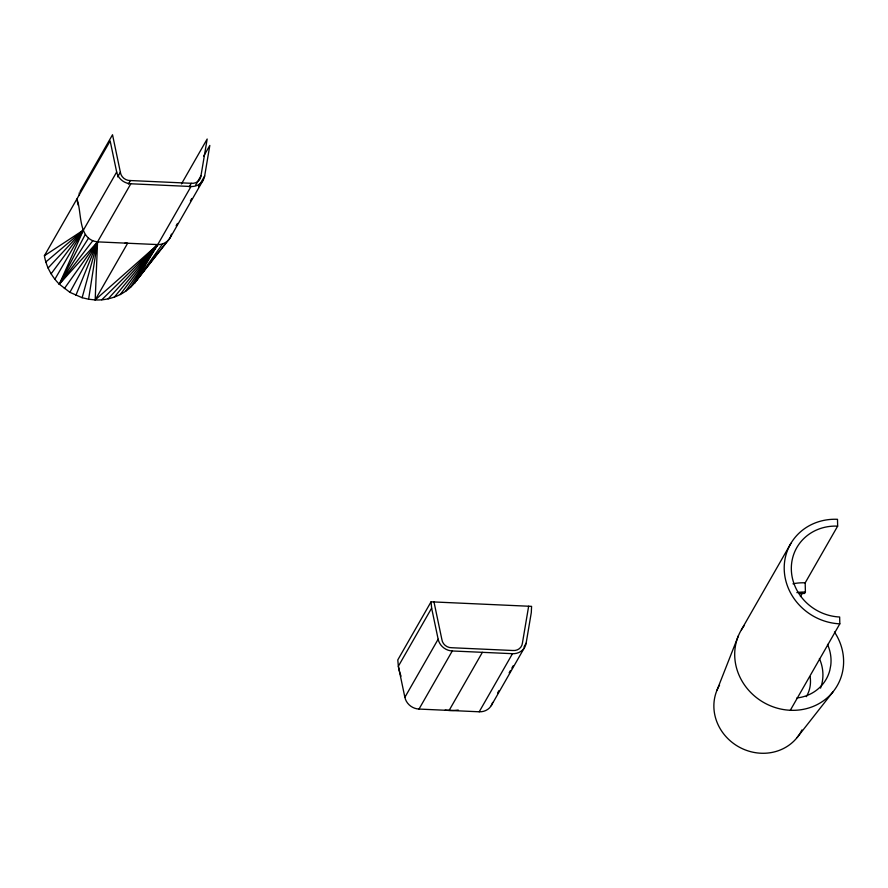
<?xml version="1.0" encoding="UTF-8"?>
<svg xmlns="http://www.w3.org/2000/svg" width="888" height="888" viewBox="0 0 888 888"><rect width="100%" height="100%" fill="white"/><g stroke="black" fill="none" stroke-linecap="round" stroke-linejoin="round"><path stroke-width="1.33" d="M203.063 180.32L169.786 238.417L134.654 282.85C125.23 294.516 110.034 300.632 95.183 299.933L97.547 241.869L130.814 183.783L191.009 186.502A14.386 13.287 29.8 0 0 204.662 176.002L209.812 145.443L203.707 156.11M191.009 186.502L157.742 244.589L95.183 299.933L88.611 299.223L97.547 241.869L157.742 244.589C164.102 244.822 170.196 240.47 171.384 234.099M195.549 185.281L200.966 175.835L207.17 139.028L181.474 183.905M528.649 606.226L522.433 643.023A9.513 8.78 29.8 0 1 512.731 650.493L451.892 647.74A9.313 8.603 29.8 0 1 441.847 639.382L433.988 601.953M524.087 646.753L526.129 643.19L531.29 612.631L531.579 606.36L431.057 601.82L397.791 659.917L398.357 666.233L404.873 697.313A14.386 13.287 29.8 0 0 419.014 709.068L479.209 711.788A14.386 13.287 29.8 0 0 492.618 702.419M88.611 299.223L82.129 297.702L97.547 241.869C77.445 239.494 82.24 212.598 76.89 199.034A51.204 47.308 29.8 0 0 78.299 205.283M717.005 690.176L738.405 635.741M75.857 295.393L97.547 241.869L59.318 284.193L69.897 292.33L82.129 297.702M88.423 238.317L59.318 284.193L83.405 230.114L116.672 172.028L110.156 140.937L44.4 255.722C46.187 266.5 51.593 276.49 59.318 284.193L92.707 240.848M139.305 275.558L138.195 277.766L146.487 266.855M59.318 284.193L85.193 234.599M69.897 292.33L97.547 241.869L64.347 288.578M80.064 191.431L112.521 134.754L120.368 172.194A9.313 8.603 29.8 0 0 130.425 180.542L191.264 183.294A9.513 8.78 29.8 0 0 200.966 175.835M117.671 176.912L120.368 172.194M128.394 184.094L130.425 180.542M95.183 299.933L127.639 243.234A51.204 47.308 29.8 0 1 125.008 243.046M189.233 186.835L191.264 183.294M176.135 225.796L177.5 223.421M190.398 200.899L191.753 198.524M198.546 186.669L204.662 176.002M431.057 601.82L431.635 608.136L398.357 666.233A51.204 47.308 29.8 0 0 401.032 676.145M404.873 697.313L438.15 639.216L431.635 608.136M419.014 709.068L452.281 650.971L512.487 653.69A14.386 13.287 29.8 0 0 526.129 643.19M449.117 710.433L482.384 652.336M479.209 711.788L512.487 653.69M497.613 692.995L498.967 690.62M509.157 672.838L510.511 670.462M511.865 668.087L513.231 665.723M491.264 705.616L524.531 647.519M741.425 629.747L790.931 543.312M799.666 593.573A38.406 35.476 29.8 0 1 804.584 593.484L805.394 592.074L805.194 582.828L837.65 526.14L837.495 519.314A55.467 51.249 29.8 0 0 784.215 569.119A55.467 51.249 29.8 0 0 839.815 623.842L790.309 710.278M800.432 596.547L802.463 593.006M54.867 279.254L83.405 230.114L44.4 255.722M166.722 241.858L134.654 282.85L157.742 244.589L101.732 299.822M130.425 287.401L157.742 244.589L108.158 298.879M125.574 291.342L157.742 244.589L114.341 297.136M143.834 270.662L134.654 282.85L137.485 278.788M134.654 282.85L162.537 244M51.104 273.837L83.405 230.114L45.821 261.971M120.18 294.605L157.742 244.589M148.007 265.124L149.684 262.904M151.349 260.695L153.025 258.475M154.69 256.255L156.355 254.046M797.08 737.595L833.055 691.774M48.063 268.043L83.405 230.114M839.815 623.842L839.66 617.005A48.218 44.544 29.8 0 1 791.33 569.441A48.218 44.544 29.8 0 1 837.65 526.14M819.391 658.541A42.668 39.427 29.8 0 1 820.545 688.111M810.111 676.567A34.133 31.535 29.8 0 1 806.348 696.658M796.847 697.99A42.668 39.427 29.8 0 0 829.836 670.24L830.791 665.134A42.668 39.427 29.8 0 0 827.505 644.377M801.942 729.936A46.942 43.368 29.8 0 1 739.36 747.185A46.942 43.368 29.8 0 1 719.558 685.103M834.454 632.001A55.467 51.249 29.8 0 1 824.797 699.811A55.467 51.249 29.8 0 1 752.747 694.449A55.467 51.249 29.8 0 1 744.433 625.296M796.858 592.629A38.406 35.476 29.8 0 1 805.394 592.074M792.973 583.816A48.218 44.544 29.8 0 1 805.194 582.828M452.281 650.971A14.386 13.287 29.8 0 1 438.15 639.216M458.252 710.034A51.204 47.308 29.8 0 1 445.166 710.1M130.814 183.783A14.386 13.287 29.8 0 1 116.672 172.028M79.365 195.227A48.218 44.544 29.8 0 1 79.243 192.851"/></g></svg>
